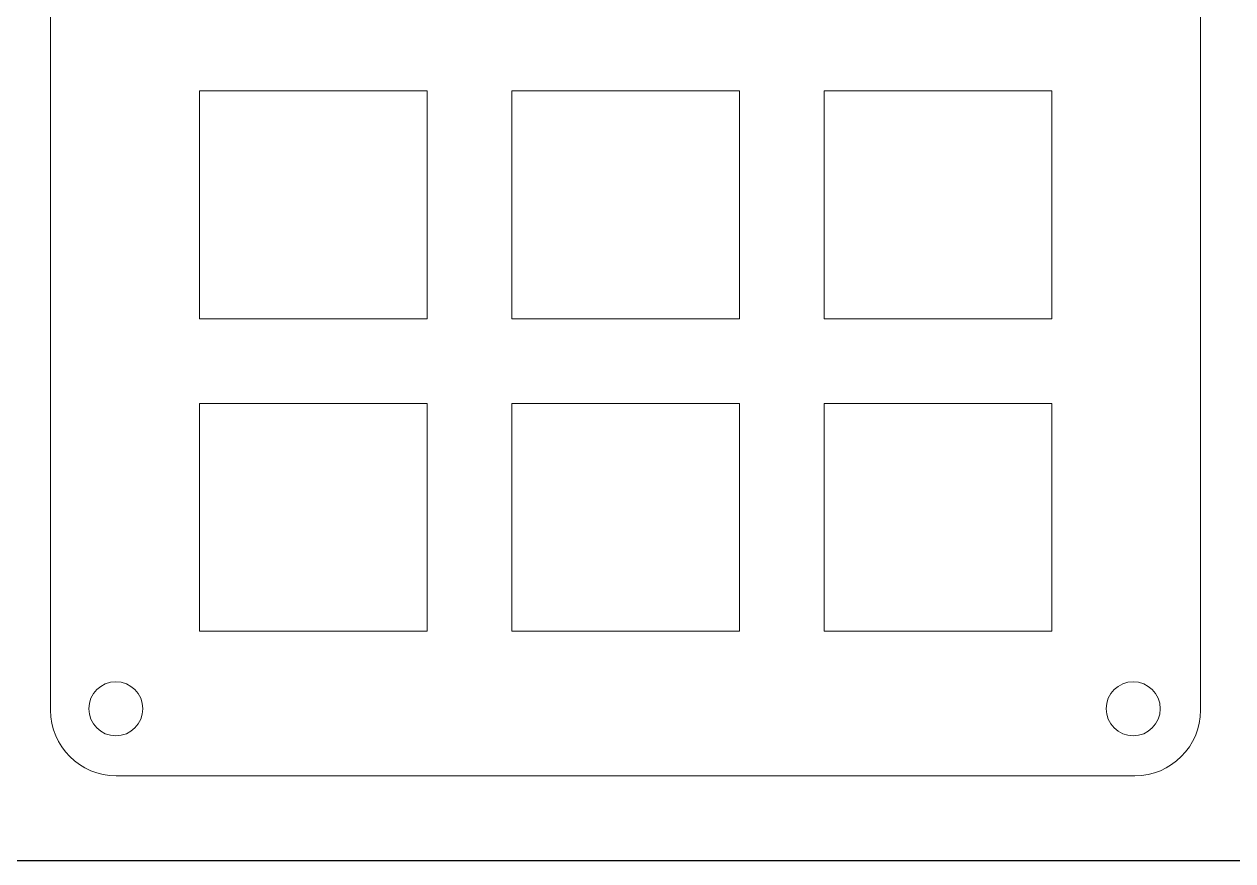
# Model space of a CAD drawing. Header units: millimetres. Extents: x 12 to 403, y 61 to 367.
# Drawn here: x 87.7 to 161.4, y 149.6 to 200.7 of the extents above; entities that cross this region are included whole.
import ezdxf

# ---------------------------------------------------------------- set-up
doc = ezdxf.new("R2010")
doc.units = ezdxf.units.MM
doc.header["$MEASUREMENT"] = 0
doc.layers.add('TopPasteMaskLayer', color=7, linetype='Continuous', lineweight=0)

msp = doc.modelspace()

# ---------------------------------------------------------------- linework, layer by layer
at = {"layer": 'TopPasteMaskLayer', "color": 250, "lineweight": 25, "true_color": 0x1d1d1b}
msp.add_lwpolyline([(237.178, 149.612), (12.369, 149.612), (12.369, 254.23), (237.178, 254.23)], close=True, dxfattribs=at)
at = {"layer": 'TopPasteMaskLayer', "color": 250, "lineweight": 9, "true_color": 0x1d1d1b}
for points in [[(112.277, 182.703), (98.377, 182.703), (98.377, 196.603), (112.277, 196.603), (112.277, 182.703)], [(131.328, 182.703), (117.428, 182.703), (117.428, 196.603), (131.328, 196.603), (131.328, 182.703)], [(150.393, 182.703), (136.493, 182.703), (136.493, 196.603), (150.393, 196.603), (150.393, 182.703)], [(112.277, 163.628), (98.377, 163.628), (98.377, 177.528), (112.277, 177.528), (112.277, 163.628)], [(131.328, 163.628), (117.428, 163.628), (117.428, 177.528), (131.328, 177.528), (131.328, 163.628)], [(150.393, 163.628), (136.493, 163.628), (136.493, 177.528), (150.393, 177.528), (150.393, 163.628)]]:
    msp.add_lwpolyline(points, close=True, dxfattribs=at)
for centre in [(93.264, 158.894), (155.367, 158.894)]:
    msp.add_circle(centre, 1.65, dxfattribs=at)
msp.add_open_spline([(159.478, 237.836), (159.478, 237.836), (159.478, 158.811), (159.478, 158.811), (159.478, 158.811), (159.478, 158.811), (159.478, 158.811), (159.478, 156.595), (157.682, 154.799), (155.467, 154.799), (155.467, 154.799), (155.467, 154.799), (155.467, 154.799), (155.467, 154.799), (93.29, 154.799), (93.29, 154.799), (93.29, 154.799), (93.29, 154.799), (93.29, 154.799), (93.29, 154.799), (93.29, 154.799), (93.29, 154.799), (91.074, 154.799), (89.278, 156.595), (89.278, 158.811), (89.278, 158.811), (89.278, 237.836), (89.278, 237.836), (89.278, 240.051), (91.074, 241.847), (93.29, 241.847), (93.29, 241.847), (93.29, 241.847), (93.29, 241.847), (93.29, 241.847), (155.467, 241.847), (155.467, 241.847), (155.467, 241.847), (155.467, 241.847), (155.467, 241.847), (155.467, 241.847), (155.467, 241.847), (155.467, 241.847), (157.682, 241.847), (159.478, 240.051), (159.478, 237.836)], degree=3, knots=[0, 0, 0, 0, 1, 1, 1, 2, 2, 2, 3, 3, 3, 4, 4, 4, 5, 5, 5, 6, 6, 6, 7, 7, 7, 8, 8, 8, 9, 9, 9, 10, 10, 10, 11, 11, 11, 12, 12, 12, 13, 13, 13, 14, 14, 14, 15, 15, 15, 15], dxfattribs=at)

doc.saveas('drawing.dxf')
